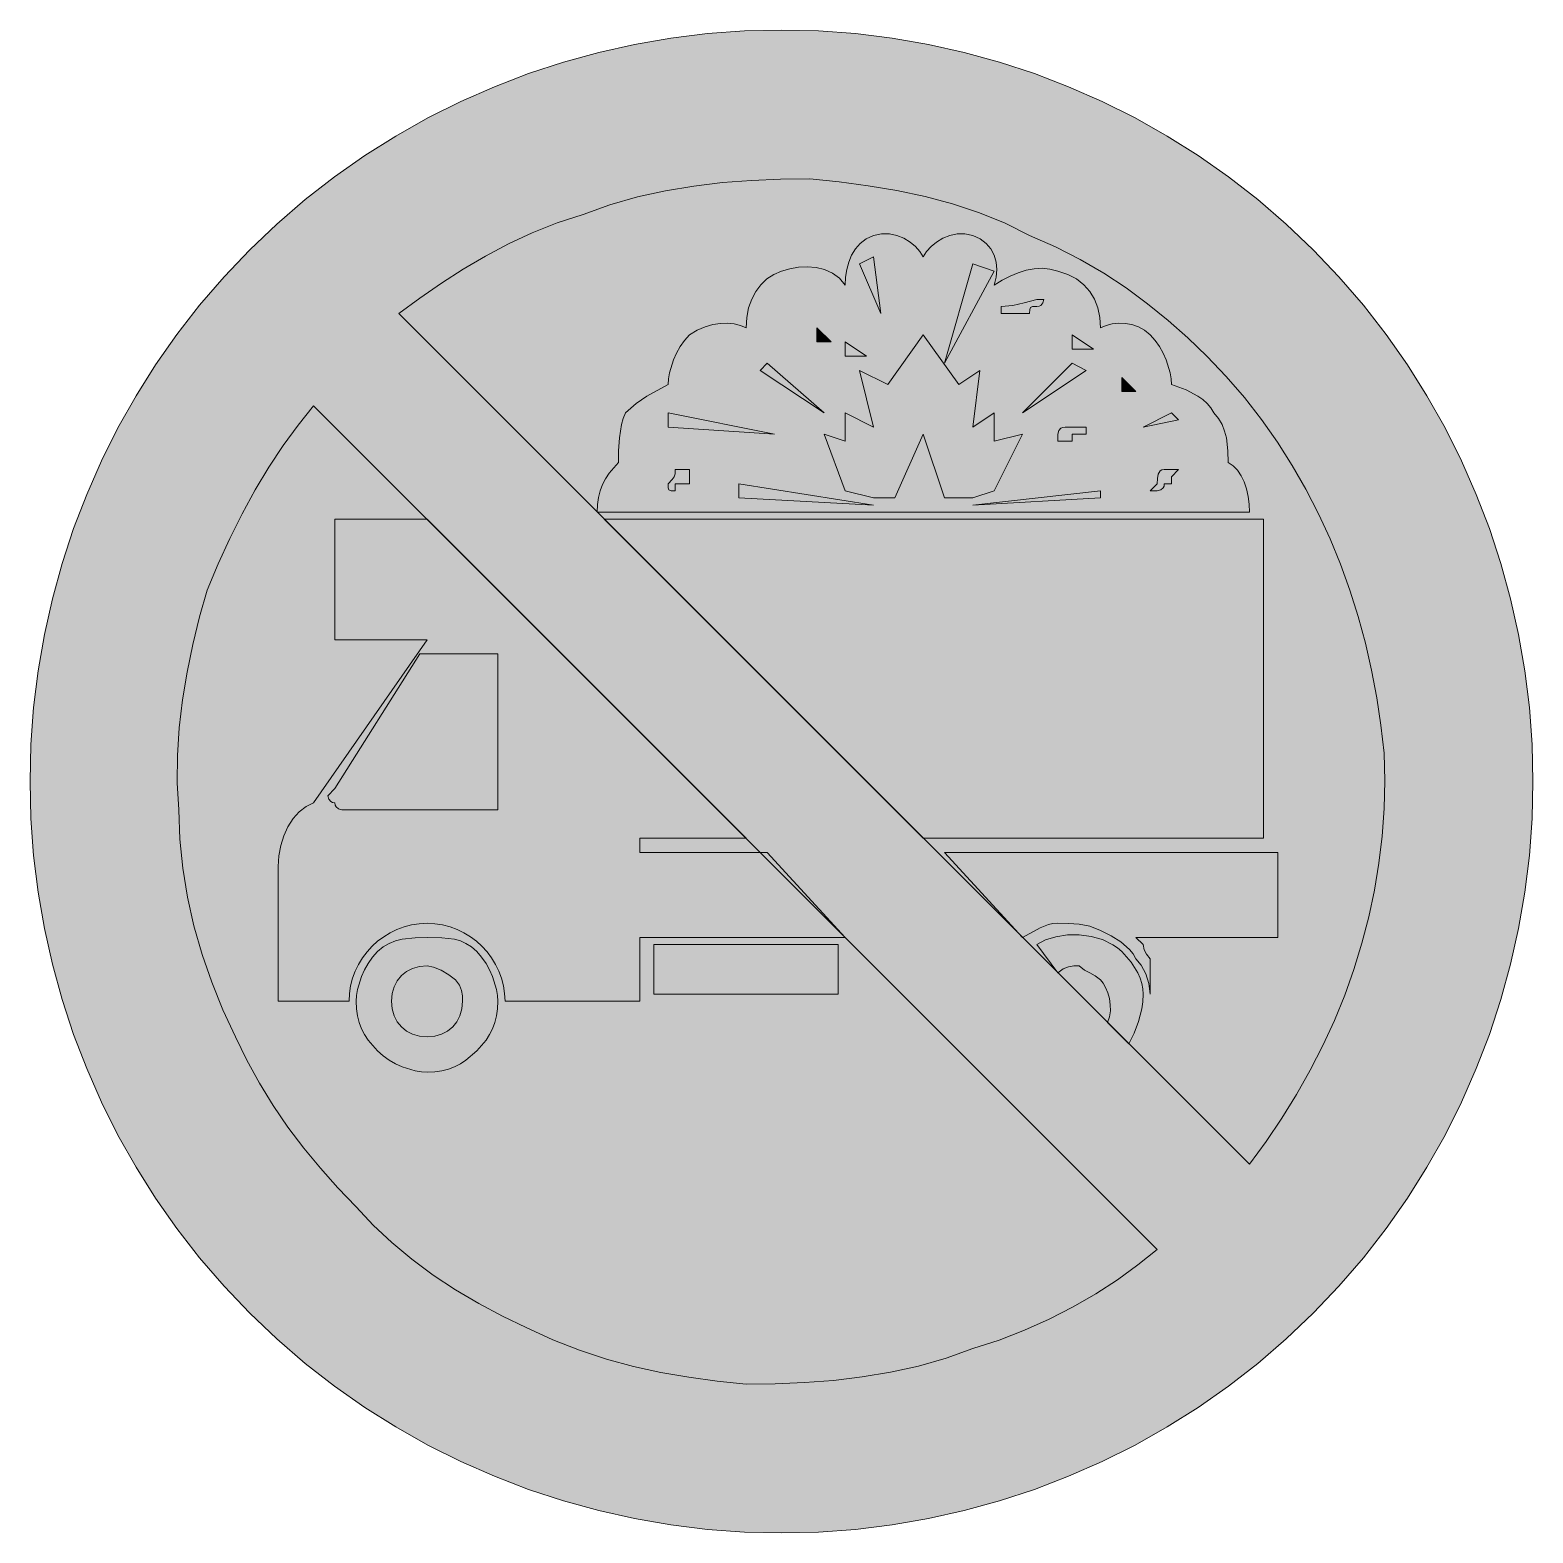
# Model space of a CAD drawing. Header units: metres. Extents: x 156 to 411, y 9 to 263.
import ezdxf

# ---------------------------------------------------------------- set-up
doc = ezdxf.new("R2010")
doc.units = ezdxf.units.M
for name, color, linetype, true_color in [('FILL_BLACK_000000', 7, 'Continuous', 0x000000), ('FILL_RED_FF0000', 7, 'Continuous', 0xff0000), ('FILL_WHITE_FFFFFF', 7, 'Continuous', 0xffffff), ('FILL_YELLOW_FFFF00', 7, 'Continuous', 0xffff00), ('STROKE_BLACK_000000', 7, 'Continuous', 0x000000)]:
    doc.layers.add(name, color=color, linetype=linetype, true_color=true_color)

msp = doc.modelspace()

# ---------------------------------------------------------------- hatches: boundary and pattern name
at = {"layer": 'FILL_BLACK_000000', "true_color": 0x000000}
h = msp.add_hatch(color=7, dxfattribs=at)
h.dxf.hatch_style = 1
h.paths.add_polyline_path([(300.27, 215.28), (296.67, 223.68), (299.07, 224.88), (300.27, 215.28)])
h = msp.add_hatch(color=7, dxfattribs=at)
h.dxf.hatch_style = 1
h.paths.add_polyline_path([(311.07, 206.88), (315.87, 223.68), (319.47, 222.48), (311.07, 206.88)])
h = msp.add_hatch(color=7, dxfattribs=at)
h.dxf.hatch_style = 1
h.paths.add_polyline_path([(322.62, 216.67), (324.57, 217.08), (326.67, 217.68), (327.87, 217.68), (327.72, 217.08), (327.36, 216.67), (327.07, 216.53), (326.67, 216.48), (325.98, 216.46), (325.62, 216.33), (325.49, 215.97), (325.47, 215.28), (324.27, 215.28), (323.07, 215.28), (321.87, 215.28), (320.67, 215.28), (320.67, 216.48), (322.62, 216.67)])
h = msp.add_hatch(color=7, dxfattribs=at)
h.dxf.hatch_style = 1
h.paths.add_polyline_path([(289.47, 212.88), (291.87, 210.48), (289.47, 210.48), (289.47, 212.88)])
h = msp.add_hatch(color=7, dxfattribs=at)
h.dxf.hatch_style = 1
h.paths.add_polyline_path([(319.47, 193.68), (324.27, 194.88), (319.47, 185.28), (315.87, 184.08), (311.07, 184.08), (307.47, 194.88), (302.67, 184.08), (299.07, 184.08), (294.27, 185.28), (290.67, 194.88), (294.27, 193.68), (294.27, 198.48), (299.07, 196.08), (296.67, 205.68), (301.47, 203.28), (307.47, 211.68), (313.47, 203.28), (317.07, 205.68), (315.87, 196.08), (319.47, 198.48), (319.47, 193.68)])
h = msp.add_hatch(color=7, dxfattribs=at)
h.dxf.hatch_style = 1
h.paths.add_polyline_path([(332.67, 211.68), (336.27, 209.28), (332.67, 209.28), (332.67, 211.68)])
h = msp.add_hatch(color=7, dxfattribs=at)
h.dxf.hatch_style = 1
h.paths.add_polyline_path([(294.27, 210.48), (297.87, 208.08), (294.27, 208.08), (294.27, 210.48)])
h = msp.add_hatch(color=7, dxfattribs=at)
h.dxf.hatch_style = 1
h.paths.add_polyline_path([(290.67, 198.48), (279.87, 205.68), (281.07, 206.88), (290.67, 198.48)])
h = msp.add_hatch(color=7, dxfattribs=at)
h.dxf.hatch_style = 1
h.paths.add_polyline_path([(332.67, 206.88), (335.07, 205.68), (324.27, 198.48), (332.67, 206.88)])
h = msp.add_hatch(color=7, dxfattribs=at)
h.dxf.hatch_style = 1
h.paths.add_polyline_path([(341.07, 204.48), (343.47, 202.08), (341.07, 202.08), (341.07, 204.48)])
h = msp.add_hatch(color=7, dxfattribs=at)
h.dxf.hatch_style = 1
h.paths.add_polyline_path([(264.27, 198.48), (282.27, 194.88), (264.27, 196.08), (264.27, 198.48)])
h = msp.add_hatch(color=7, dxfattribs=at)
h.dxf.hatch_style = 1
h.paths.add_polyline_path([(349.47, 198.48), (350.67, 197.28), (344.67, 196.08), (349.47, 198.48)])
h = msp.add_hatch(color=7, dxfattribs=at)
h.dxf.hatch_style = 1
h.paths.add_polyline_path([(335.07, 196.08), (335.07, 194.88), (333.87, 194.88), (332.67, 194.88), (332.67, 193.68), (331.47, 193.68), (330.27, 193.68), (330.27, 194.88), (330.42, 195.48), (330.78, 195.89), (331.07, 196.03), (331.47, 196.08), (333.87, 196.08), (335.07, 196.08)])
h = msp.add_hatch(color=7, dxfattribs=at)
h.dxf.hatch_style = 1
h.paths.add_polyline_path([(264.96, 187.19), (265.32, 187.68), (265.45, 188.17), (265.47, 188.88), (267.87, 188.88), (267.87, 187.68), (267.87, 186.48), (266.67, 186.48), (265.47, 186.48), (265.47, 185.28), (264.78, 185.3), (264.42, 185.43), (264.29, 185.79), (264.27, 186.48), (264.96, 187.19)])
h = msp.add_hatch(color=7, dxfattribs=at)
h.dxf.hatch_style = 1
h.paths.add_polyline_path([(347.09, 187.36), (347.22, 188.13), (347.58, 188.67), (347.87, 188.83), (348.27, 188.88), (349.47, 188.88), (350.67, 188.88), (349.47, 187.68), (349.47, 186.48), (348.27, 186.48), (348.22, 186.08), (348.08, 185.79), (347.67, 185.43), (347.07, 185.28), (345.87, 185.28), (347.07, 186.48), (347.09, 187.36)])
h = msp.add_hatch(color=7, dxfattribs=at)
h.dxf.hatch_style = 1
h.paths.add_polyline_path([(276.27, 186.48), (299.07, 182.88), (276.27, 184.08), (276.27, 186.48)])
h = msp.add_hatch(color=7, dxfattribs=at)
h.dxf.hatch_style = 1
h.paths.add_polyline_path([(337.47, 185.28), (337.47, 184.08), (315.87, 182.88), (337.47, 185.28)])
h = msp.add_hatch(color=7, dxfattribs=at)
h.dxf.hatch_style = 1
h.paths.add_polyline_path([(207.87, 160.08), (207.87, 180.48), (223.47, 180.48), (277.47, 126.48), (259.47, 126.48), (259.47, 124.08), (281.07, 124.08), (294.27, 109.68), (259.47, 109.68), (259.47, 98.88), (236.67, 98.88), (236.6, 100.21), (236.4, 101.51), (236.07, 102.77), (235.62, 103.98), (235.06, 105.13), (234.39, 106.22), (233.63, 107.24), (232.77, 108.18), (231.83, 109.04), (230.81, 109.8), (229.72, 110.47), (228.57, 111.03), (227.36, 111.48), (226.1, 111.81), (224.8, 112.01), (223.47, 112.08), (222.14, 112.01), (220.84, 111.81), (219.58, 111.48), (218.37, 111.03), (217.22, 110.47), (216.13, 109.8), (215.11, 109.04), (214.17, 108.18), (213.31, 107.24), (212.55, 106.22), (211.88, 105.13), (211.32, 103.98), (210.87, 102.77), (210.54, 101.51), (210.34, 100.21), (210.27, 98.88), (198.27, 98.88), (198.27, 121.68), (198.38, 123.47), (198.7, 125.22), (199.22, 126.89), (199.92, 128.43), (200.79, 129.8), (201.81, 130.96), (202.98, 131.87), (204.27, 132.48), (223.47, 160.08), (207.87, 160.08)])
h.paths.add_polyline_path([(207.87, 134.88), (206.67, 133.68), (206.82, 133.08), (207.18, 132.67), (207.47, 132.53), (207.87, 132.48), (207.92, 132.08), (208.06, 131.79), (208.47, 131.43), (209.07, 131.28), (235.47, 131.28), (235.47, 157.68), (222.27, 157.68), (207.87, 134.88)], flags=16)
h = msp.add_hatch(color=7, dxfattribs=at)
h.dxf.hatch_style = 1
h.paths.add_polyline_path([(365.07, 126.48), (307.47, 126.48), (253.47, 180.48), (365.07, 180.48), (365.07, 126.48)])
h = msp.add_hatch(color=7, dxfattribs=at)
h.dxf.hatch_style = 1
h.paths.add_polyline_path([(343.47, 109.68), (344.67, 108.48), (344.86, 107.6), (345.27, 106.83), (345.87, 106.08), (345.87, 100.08), (345.66, 101.86), (345.12, 103.53), (344.35, 104.97), (343.47, 106.08), (342.97, 106.93), (342.36, 107.67), (340.92, 108.93), (339.25, 109.96), (337.47, 110.88), (335.67, 111.57), (333.87, 111.93), (332.07, 112.06), (330.27, 112.08), (329.42, 112.03), (328.66, 111.87), (327.27, 111.33), (324.27, 109.68), (311.07, 124.08), (367.47, 124.08), (367.47, 109.68), (343.47, 109.68)])
h = msp.add_hatch(color=7, dxfattribs=at)
h.dxf.hatch_style = 1
h.paths.add_polyline_path([(235.25, 96.39), (234.96, 95.27), (234.57, 94.23), (234.06, 93.24), (233.45, 92.3), (231.87, 90.48), (230.05, 88.91), (229.11, 88.29), (228.12, 87.78), (227.08, 87.39), (225.96, 87.11), (224.77, 86.94), (223.47, 86.88), (222.52, 86.94), (221.48, 87.11), (219.27, 87.78), (218.15, 88.29), (217.06, 88.91), (216.02, 89.64), (215.07, 90.48), (213.5, 92.3), (212.88, 93.24), (212.37, 94.23), (211.98, 95.27), (211.7, 96.39), (211.53, 97.58), (211.47, 98.88), (211.53, 99.83), (211.7, 100.87), (212.37, 103.08), (212.88, 104.2), (213.5, 105.29), (214.23, 106.33), (215.07, 107.28), (216.02, 108.07), (217.06, 108.67), (218.15, 109.09), (219.27, 109.38), (221.48, 109.64), (223.47, 109.68), (225.96, 109.64), (228.12, 109.38), (229.11, 109.09), (230.05, 108.67), (230.97, 108.07), (231.87, 107.28), (232.71, 106.33), (233.45, 105.29), (234.06, 104.2), (234.57, 103.08), (235.25, 100.87), (235.41, 99.83), (235.47, 98.88), (235.41, 97.58), (235.25, 96.39)])
h.paths.add_polyline_path([(229.32, 100.68), (228.96, 101.58), (228.27, 102.48), (227.18, 103.36), (225.87, 104.13), (224.56, 104.67), (223.47, 104.88), (222.18, 104.77), (221.01, 104.45), (219.99, 103.93), (219.12, 103.23), (218.42, 102.36), (217.9, 101.34), (217.58, 100.17), (217.47, 98.88), (217.58, 97.59), (217.9, 96.42), (218.42, 95.4), (219.12, 94.53), (219.99, 93.83), (221.01, 93.31), (222.18, 92.99), (223.47, 92.88), (224.76, 92.99), (225.93, 93.31), (226.95, 93.83), (227.82, 94.53), (228.52, 95.4), (229.04, 96.42), (229.36, 97.59), (229.47, 98.88), (229.45, 99.78), (229.32, 100.68)], flags=16)
h = msp.add_hatch(color=7, dxfattribs=at)
h.dxf.hatch_style = 1
h.paths.add_polyline_path([(328.17, 109.27), (329.93, 109.81), (331.86, 110.1), (333.87, 110.13), (335.88, 109.87), (337.81, 109.32), (339.57, 108.46), (340.35, 107.91), (341.07, 107.28), (342.65, 105.48), (343.77, 103.68), (344.16, 102.78), (344.45, 101.88), (344.61, 100.98), (344.67, 100.08), (344.62, 98.78), (344.46, 97.59), (343.92, 95.43), (343.15, 93.5), (342.27, 91.68), (338.67, 95.28), (339.01, 96.23), (339.16, 97.25), (339.13, 98.3), (338.97, 99.33), (338.69, 100.31), (338.33, 101.19), (337.92, 101.92), (337.47, 102.48), (336.57, 103.19), (335.67, 103.68), (334.77, 104.17), (333.87, 104.88), (332.97, 104.86), (332.07, 104.73), (331.17, 104.37), (330.27, 103.68), (326.67, 108.48), (328.17, 109.27)])
h = msp.add_hatch(color=7, dxfattribs=at)
h.dxf.hatch_style = 1
h.paths.add_polyline_path([(261.87, 100.08), (261.87, 108.48), (293.07, 108.48), (293.07, 100.08), (261.87, 100.08)])
at = {"layer": 'FILL_RED_FF0000', "true_color": 0xff0000}
h = msp.add_hatch(color=7, dxfattribs=at)
h.dxf.hatch_style = 1
h.paths.add_polyline_path([(410.52, 129.8), (410.06, 123.55), (409.29, 117.35), (408.23, 111.22), (406.88, 105.15), (405.23, 99.17), (403.29, 93.27), (401.07, 87.48), (398.57, 81.8), (395.79, 76.24), (392.73, 70.82), (389.41, 65.54), (385.82, 60.42), (381.96, 55.46), (377.84, 50.68), (373.47, 46.08), (368.87, 41.71), (364.09, 37.59), (359.13, 33.73), (354.01, 30.14), (348.73, 26.82), (343.31, 23.76), (337.75, 20.98), (332.07, 18.48), (326.28, 16.26), (320.38, 14.32), (314.4, 12.67), (308.33, 11.32), (302.2, 10.26), (296, 9.49), (289.75, 9.03), (283.47, 8.88), (277.19, 9.03), (270.94, 9.49), (264.74, 10.26), (258.61, 11.32), (252.54, 12.67), (246.56, 14.32), (240.66, 16.26), (234.87, 18.48), (229.19, 20.98), (223.63, 23.76), (218.21, 26.82), (212.93, 30.14), (207.81, 33.73), (202.85, 37.59), (198.07, 41.71), (193.47, 46.08), (189.1, 50.68), (184.98, 55.46), (181.12, 60.42), (177.53, 65.54), (174.21, 70.82), (171.15, 76.24), (168.37, 81.8), (165.87, 87.48), (163.65, 93.27), (161.71, 99.17), (160.06, 105.15), (158.71, 111.22), (157.65, 117.35), (156.88, 123.55), (156.42, 129.8), (156.27, 136.08), (156.42, 142.36), (156.88, 148.61), (157.65, 154.81), (158.71, 160.94), (160.06, 167.01), (161.71, 172.99), (163.65, 178.89), (165.87, 184.68), (168.37, 190.36), (171.15, 195.92), (174.21, 201.34), (177.53, 206.62), (181.12, 211.74), (184.98, 216.7), (189.1, 221.48), (193.47, 226.08), (198.07, 230.45), (202.85, 234.57), (207.81, 238.43), (212.93, 242.02), (218.21, 245.34), (223.63, 248.4), (229.19, 251.18), (234.87, 253.68), (240.66, 255.9), (246.56, 257.84), (252.54, 259.49), (258.61, 260.84), (264.74, 261.9), (270.94, 262.67), (277.19, 263.13), (283.47, 263.28), (289.75, 263.13), (296, 262.67), (302.2, 261.9), (308.33, 260.84), (314.4, 259.49), (320.38, 257.84), (326.28, 255.9), (332.07, 253.68), (337.75, 251.18), (343.31, 248.4), (348.73, 245.34), (354.01, 242.02), (359.13, 238.43), (364.09, 234.57), (368.87, 230.45), (373.47, 226.08), (377.84, 221.48), (381.96, 216.7), (385.82, 211.74), (389.41, 206.62), (392.73, 201.34), (395.79, 195.92), (398.57, 190.36), (401.07, 184.68), (403.29, 178.89), (405.23, 172.99), (406.88, 167.01), (408.23, 160.94), (409.29, 154.81), (410.06, 148.61), (410.52, 142.36), (410.67, 136.08), (410.52, 129.8)])
at = {"layer": 'FILL_WHITE_FFFFFF', "true_color": 0xffffff}
h = msp.add_hatch(color=7, dxfattribs=at)
h.dxf.hatch_style = 1
h.paths.add_polyline_path([(218.67, 215.28), (222.27, 217.92), (225.91, 220.44), (229.6, 222.81), (233.37, 225.03), (237.26, 227.08), (241.28, 228.95), (245.48, 230.62), (249.87, 232.08), (254.42, 233.72), (259.08, 235.04), (263.81, 236.09), (268.62, 236.88), (273.48, 237.45), (278.39, 237.82), (283.32, 238.02), (288.27, 238.08), (293.22, 237.57), (298.13, 236.92), (302.99, 236.1), (307.77, 235.08), (312.43, 233.84), (316.96, 232.34), (321.31, 230.57), (325.47, 228.48), (329.86, 226.57), (334.04, 224.45), (338.02, 222.13), (341.82, 219.63), (345.45, 216.96), (348.93, 214.14), (352.26, 211.17), (355.47, 208.08), (358.75, 204.64), (361.83, 201.06), (364.72, 197.35), (367.41, 193.53), (369.92, 189.59), (372.24, 185.55), (374.37, 181.41), (376.32, 177.18), (378.09, 172.86), (379.67, 168.47), (381.07, 164.01), (382.3, 159.48), (383.35, 154.9), (384.23, 150.26), (384.94, 145.59), (385.47, 140.88), (385.58, 136.17), (385.47, 131.49), (385.15, 126.85), (384.61, 122.24), (383.86, 117.68), (382.9, 113.16), (381.73, 108.7), (380.37, 104.28), (378.81, 99.92), (377.06, 95.62), (375.11, 91.39), (372.98, 87.22), (370.67, 83.12), (368.18, 79.09), (365.51, 75.15), (362.67, 71.28), (218.67, 215.28)])
h = msp.add_hatch(color=7, dxfattribs=at)
h.dxf.hatch_style = 1
h.paths.add_polyline_path([(343.81, 54.24), (340.34, 51.72), (336.67, 49.35), (332.82, 47.13), (328.8, 45.08), (324.63, 43.21), (320.31, 41.54), (315.87, 40.08), (311.32, 38.44), (306.66, 37.12), (301.93, 36.07), (297.12, 35.28), (292.26, 34.71), (287.35, 34.34), (282.42, 34.14), (277.47, 34.08), (272.57, 34.59), (267.78, 35.24), (263.06, 36.06), (258.42, 37.08), (253.83, 38.32), (249.29, 39.82), (244.77, 41.59), (240.27, 43.68), (236.23, 45.59), (232.23, 47.71), (228.31, 50.03), (224.52, 52.53), (220.9, 55.2), (217.49, 58.02), (214.33, 60.99), (211.47, 64.08), (208.38, 67.29), (205.41, 70.61), (202.59, 74.04), (199.92, 77.58), (197.42, 81.24), (195.1, 85.01), (192.98, 88.89), (191.07, 92.88), (188.93, 97.43), (187.04, 102.09), (185.4, 106.82), (184.02, 111.63), (182.93, 116.49), (182.13, 121.4), (181.64, 126.33), (181.47, 131.28), (181.18, 135.83), (181.21, 140.47), (181.51, 145.16), (182.07, 149.88), (182.85, 154.6), (183.83, 159.29), (184.98, 163.93), (186.27, 168.48), (188.13, 172.92), (190.1, 177.24), (192.18, 181.41), (194.37, 185.43), (196.68, 189.28), (199.1, 192.95), (201.63, 196.42), (204.27, 199.68), (347.07, 56.88), (343.81, 54.24)])
at = {"layer": 'FILL_YELLOW_FFFF00', "true_color": 0xffff00}
h = msp.add_hatch(color=7, dxfattribs=at)
h.dxf.hatch_style = 1
h.paths.add_polyline_path([(359.91, 189.52), (360.65, 188.77), (361.26, 187.84), (361.77, 186.78), (362.16, 185.6), (362.45, 184.34), (362.61, 183.03), (362.67, 181.68), (252.27, 181.68), (252.33, 182.98), (252.5, 184.17), (252.78, 185.29), (253.17, 186.33), (253.68, 187.32), (254.3, 188.26), (255.87, 190.08), (255.89, 192.07), (256.02, 194.28), (256.38, 196.49), (256.67, 197.53), (257.07, 198.48), (258.87, 200.07), (260.67, 201.33), (264.27, 203.28), (264.33, 204.23), (264.5, 205.27), (265.17, 207.48), (265.68, 208.6), (266.3, 209.69), (267.03, 210.73), (267.87, 211.68), (269.22, 212.47), (270.55, 213.05), (271.86, 213.43), (273.12, 213.63), (274.33, 213.66), (275.46, 213.54), (276.52, 213.27), (277.47, 212.88), (277.58, 214.62), (277.9, 216.24), (278.42, 217.71), (279.12, 219.03), (279.99, 220.18), (281.01, 221.15), (282.18, 221.92), (283.47, 222.48), (284.87, 222.87), (286.34, 223.12), (287.84, 223.2), (289.32, 223.08), (290.75, 222.74), (292.08, 222.14), (293.26, 221.27), (294.27, 220.08), (294.33, 221.43), (294.51, 222.74), (294.84, 224), (295.32, 225.18), (295.97, 226.24), (296.8, 227.17), (297.83, 227.92), (299.07, 228.48), (300.42, 228.77), (301.73, 228.76), (302.99, 228.5), (304.17, 228.03), (305.23, 227.39), (306.16, 226.62), (306.91, 225.77), (307.47, 224.88), (308.03, 225.77), (308.78, 226.62), (309.71, 227.39), (310.77, 228.03), (311.95, 228.5), (313.21, 228.76), (314.52, 228.77), (315.87, 228.48), (317.11, 227.92), (318.12, 227.17), (318.91, 226.24), (319.47, 225.18), (319.81, 224), (319.92, 222.74), (319.81, 221.43), (319.47, 220.08), (320.82, 220.92), (322.17, 221.64), (323.52, 222.21), (324.87, 222.63), (326.22, 222.88), (327.57, 222.95), (328.92, 222.82), (330.27, 222.48), (331.96, 221.92), (333.42, 221.15), (334.66, 220.18), (335.67, 219.03), (336.46, 217.71), (337.02, 216.24), (337.36, 214.62), (337.47, 212.88), (338.42, 213.27), (339.46, 213.54), (340.55, 213.66), (341.67, 213.63), (342.79, 213.43), (343.88, 213.05), (344.92, 212.47), (345.87, 211.68), (346.71, 210.73), (347.45, 209.69), (348.06, 208.6), (348.57, 207.48), (349.25, 205.27), (349.41, 204.23), (349.47, 203.28), (351.95, 202.36), (353.97, 201.33), (354.81, 200.74), (355.55, 200.07), (356.16, 199.33), (356.67, 198.48), (357.46, 197.53), (358.06, 196.49), (358.48, 195.4), (358.77, 194.28), (359.03, 192.07), (359.07, 190.08), (359.91, 189.52)])

# ---------------------------------------------------------------- linework, layer by layer
at = {"layer": 'FILL_BLACK_000000', "lineweight": 0, "true_color": 0x000000}
for points in [[(300.27, 215.28), (296.67, 223.68), (299.07, 224.88)], [(311.07, 206.88), (315.87, 223.68), (319.47, 222.48)], [(322.62, 216.67), (324.57, 217.08), (326.67, 217.68), (327.87, 217.68), (327.72, 217.08), (327.36, 216.67), (327.07, 216.53), (326.67, 216.48), (325.98, 216.46), (325.62, 216.33), (325.49, 215.97), (325.47, 215.28), (324.27, 215.28), (323.07, 215.28), (321.87, 215.28), (320.67, 215.28), (320.67, 216.48)], [(289.47, 212.88), (291.87, 210.48), (289.47, 210.48)], [(319.47, 193.68), (324.27, 194.88), (319.47, 185.28), (315.87, 184.08), (311.07, 184.08), (307.47, 194.88), (302.67, 184.08), (299.07, 184.08), (294.27, 185.28), (290.67, 194.88), (294.27, 193.68), (294.27, 198.48), (299.07, 196.08), (296.67, 205.68), (301.47, 203.28), (307.47, 211.68), (313.47, 203.28), (317.07, 205.68), (315.87, 196.08), (319.47, 198.48)], [(332.67, 211.68), (336.27, 209.28), (332.67, 209.28)], [(294.27, 210.48), (297.87, 208.08), (294.27, 208.08)], [(290.67, 198.48), (279.87, 205.68), (281.07, 206.88)], [(332.67, 206.88), (335.07, 205.68), (324.27, 198.48)], [(341.07, 204.48), (343.47, 202.08), (341.07, 202.08)], [(264.27, 198.48), (282.27, 194.88), (264.27, 196.08)], [(349.47, 198.48), (350.67, 197.28), (344.67, 196.08)], [(335.07, 196.08), (335.07, 194.88), (333.87, 194.88), (332.67, 194.88), (332.67, 193.68), (331.47, 193.68), (330.27, 193.68), (330.27, 194.88), (330.42, 195.48), (330.78, 195.89), (331.07, 196.03), (331.47, 196.08), (333.87, 196.08)], [(264.96, 187.19), (265.32, 187.68), (265.45, 188.17), (265.47, 188.88), (267.87, 188.88), (267.87, 187.68), (267.87, 186.48), (266.67, 186.48), (265.47, 186.48), (265.47, 185.28), (264.78, 185.3), (264.42, 185.43), (264.29, 185.79), (264.27, 186.48)], [(347.09, 187.36), (347.22, 188.13), (347.58, 188.67), (347.87, 188.83), (348.27, 188.88), (349.47, 188.88), (350.67, 188.88), (349.47, 187.68), (349.47, 186.48), (348.27, 186.48), (348.22, 186.08), (348.08, 185.79), (347.67, 185.43), (347.07, 185.28), (345.87, 185.28), (347.07, 186.48)], [(276.27, 186.48), (299.07, 182.88), (276.27, 184.08)], [(337.47, 185.28), (337.47, 184.08), (315.87, 182.88)], [(207.87, 160.08), (207.87, 180.48), (223.47, 180.48), (277.47, 126.48), (259.47, 126.48), (259.47, 124.08), (281.07, 124.08), (294.27, 109.68), (259.47, 109.68), (259.47, 98.88), (236.67, 98.88), (236.6, 100.21), (236.4, 101.51), (236.07, 102.77), (235.62, 103.98), (235.06, 105.13), (234.39, 106.22), (233.63, 107.24), (232.77, 108.18), (231.83, 109.04), (230.81, 109.8), (229.72, 110.47), (228.57, 111.03), (227.36, 111.48), (226.1, 111.81), (224.8, 112.01), (223.47, 112.08), (222.14, 112.01), (220.84, 111.81), (219.58, 111.48), (218.37, 111.03), (217.22, 110.47), (216.13, 109.8), (215.11, 109.04), (214.17, 108.18), (213.31, 107.24), (212.55, 106.22), (211.88, 105.13), (211.32, 103.98), (210.87, 102.77), (210.54, 101.51), (210.34, 100.21), (210.27, 98.88), (198.27, 98.88), (198.27, 121.68), (198.38, 123.47), (198.7, 125.22), (199.22, 126.89), (199.92, 128.43), (200.79, 129.8), (201.81, 130.96), (202.98, 131.87), (204.27, 132.48), (223.47, 160.08)], [(365.07, 126.48), (307.47, 126.48), (253.47, 180.48), (365.07, 180.48)], [(207.87, 134.88), (206.67, 133.68), (206.82, 133.08), (207.18, 132.67), (207.47, 132.53), (207.87, 132.48), (207.92, 132.08), (208.06, 131.79), (208.47, 131.43), (209.07, 131.28), (235.47, 131.28), (235.47, 157.68), (222.27, 157.68)], [(343.47, 109.68), (344.67, 108.48), (344.86, 107.6), (345.27, 106.83), (345.87, 106.08), (345.87, 100.08), (345.66, 101.86), (345.12, 103.53), (344.35, 104.97), (343.47, 106.08), (342.97, 106.93), (342.36, 107.67), (340.92, 108.93), (339.25, 109.96), (337.47, 110.88), (335.67, 111.57), (333.87, 111.93), (332.07, 112.06), (330.27, 112.08), (329.42, 112.03), (328.66, 111.87), (327.27, 111.33), (324.27, 109.68), (311.07, 124.08), (367.47, 124.08), (367.47, 109.68)], [(235.25, 96.39), (234.96, 95.27), (234.57, 94.23), (234.06, 93.24), (233.45, 92.3), (231.87, 90.48), (230.05, 88.91), (229.11, 88.29), (228.12, 87.78), (227.08, 87.39), (225.96, 87.11), (224.77, 86.94), (223.47, 86.88), (222.52, 86.94), (221.48, 87.11), (219.27, 87.78), (218.15, 88.29), (217.06, 88.91), (216.02, 89.64), (215.07, 90.48), (213.5, 92.3), (212.88, 93.24), (212.37, 94.23), (211.98, 95.27), (211.7, 96.39), (211.53, 97.58), (211.47, 98.88), (211.53, 99.83), (211.7, 100.87), (212.37, 103.08), (212.88, 104.2), (213.5, 105.29), (214.23, 106.33), (215.07, 107.28), (216.02, 108.07), (217.06, 108.67), (218.15, 109.09), (219.27, 109.38), (221.48, 109.64), (223.47, 109.68), (225.96, 109.64), (228.12, 109.38), (229.11, 109.09), (230.05, 108.67), (230.97, 108.07), (231.87, 107.28), (232.71, 106.33), (233.45, 105.29), (234.06, 104.2), (234.57, 103.08), (235.25, 100.87), (235.41, 99.83), (235.47, 98.88), (235.41, 97.58)], [(328.17, 109.27), (329.93, 109.81), (331.86, 110.1), (333.87, 110.13), (335.88, 109.87), (337.81, 109.32), (339.57, 108.46), (340.35, 107.91), (341.07, 107.28), (342.65, 105.48), (343.77, 103.68), (344.16, 102.78), (344.45, 101.88), (344.61, 100.98), (344.67, 100.08), (344.62, 98.78), (344.46, 97.59), (343.92, 95.43), (343.15, 93.5), (342.27, 91.68), (338.67, 95.28), (339.01, 96.23), (339.16, 97.25), (339.13, 98.3), (338.97, 99.33), (338.69, 100.31), (338.33, 101.19), (337.92, 101.92), (337.47, 102.48), (336.57, 103.19), (335.67, 103.68), (334.77, 104.17), (333.87, 104.88), (332.97, 104.86), (332.07, 104.73), (331.17, 104.37), (330.27, 103.68), (326.67, 108.48)], [(261.87, 100.08), (261.87, 108.48), (293.07, 108.48), (293.07, 100.08)], [(229.32, 100.68), (228.96, 101.58), (228.27, 102.48), (227.18, 103.36), (225.87, 104.13), (224.56, 104.67), (223.47, 104.88), (222.18, 104.77), (221.01, 104.45), (219.99, 103.93), (219.12, 103.23), (218.42, 102.36), (217.9, 101.34), (217.58, 100.17), (217.47, 98.88), (217.58, 97.59), (217.9, 96.42), (218.42, 95.4), (219.12, 94.53), (219.99, 93.83), (221.01, 93.31), (222.18, 92.99), (223.47, 92.88), (224.76, 92.99), (225.93, 93.31), (226.95, 93.83), (227.82, 94.53), (228.52, 95.4), (229.04, 96.42), (229.36, 97.59), (229.47, 98.88), (229.45, 99.78)]]:
    msp.add_lwpolyline(points, close=True, dxfattribs=at)
at = {"layer": 'FILL_RED_FF0000', "lineweight": 0, "true_color": 0xff0000}
msp.add_lwpolyline([(410.52, 129.8), (410.06, 123.55), (409.29, 117.35), (408.23, 111.22), (406.88, 105.15), (405.23, 99.17), (403.29, 93.27), (401.07, 87.48), (398.57, 81.8), (395.79, 76.24), (392.73, 70.82), (389.41, 65.54), (385.82, 60.42), (381.96, 55.46), (377.84, 50.68), (373.47, 46.08), (368.87, 41.71), (364.09, 37.59), (359.13, 33.73), (354.01, 30.14), (348.73, 26.82), (343.31, 23.76), (337.75, 20.98), (332.07, 18.48), (326.28, 16.26), (320.38, 14.32), (314.4, 12.67), (308.33, 11.32), (302.2, 10.26), (296, 9.49), (289.75, 9.03), (283.47, 8.88), (277.19, 9.03), (270.94, 9.49), (264.74, 10.26), (258.61, 11.32), (252.54, 12.67), (246.56, 14.32), (240.66, 16.26), (234.87, 18.48), (229.19, 20.98), (223.63, 23.76), (218.21, 26.82), (212.93, 30.14), (207.81, 33.73), (202.85, 37.59), (198.07, 41.71), (193.47, 46.08), (189.1, 50.68), (184.98, 55.46), (181.12, 60.42), (177.53, 65.54), (174.21, 70.82), (171.15, 76.24), (168.37, 81.8), (165.87, 87.48), (163.65, 93.27), (161.71, 99.17), (160.06, 105.15), (158.71, 111.22), (157.65, 117.35), (156.88, 123.55), (156.42, 129.8), (156.27, 136.08), (156.42, 142.36), (156.88, 148.61), (157.65, 154.81), (158.71, 160.94), (160.06, 167.01), (161.71, 172.99), (163.65, 178.89), (165.87, 184.68), (168.37, 190.36), (171.15, 195.92), (174.21, 201.34), (177.53, 206.62), (181.12, 211.74), (184.98, 216.7), (189.1, 221.48), (193.47, 226.08), (198.07, 230.45), (202.85, 234.57), (207.81, 238.43), (212.93, 242.02), (218.21, 245.34), (223.63, 248.4), (229.19, 251.18), (234.87, 253.68), (240.66, 255.9), (246.56, 257.84), (252.54, 259.49), (258.61, 260.84), (264.74, 261.9), (270.94, 262.67), (277.19, 263.13), (283.47, 263.28), (289.75, 263.13), (296, 262.67), (302.2, 261.9), (308.33, 260.84), (314.4, 259.49), (320.38, 257.84), (326.28, 255.9), (332.07, 253.68), (337.75, 251.18), (343.31, 248.4), (348.73, 245.34), (354.01, 242.02), (359.13, 238.43), (364.09, 234.57), (368.87, 230.45), (373.47, 226.08), (377.84, 221.48), (381.96, 216.7), (385.82, 211.74), (389.41, 206.62), (392.73, 201.34), (395.79, 195.92), (398.57, 190.36), (401.07, 184.68), (403.29, 178.89), (405.23, 172.99), (406.88, 167.01), (408.23, 160.94), (409.29, 154.81), (410.06, 148.61), (410.52, 142.36), (410.67, 136.08)], close=True, dxfattribs=at)
at = {"layer": 'FILL_WHITE_FFFFFF', "lineweight": 0, "true_color": 0xff0000}
for points in [[(218.67, 215.28), (222.27, 217.92), (225.91, 220.44), (229.6, 222.81), (233.37, 225.03), (237.26, 227.08), (241.28, 228.95), (245.48, 230.62), (249.87, 232.08), (254.42, 233.72), (259.08, 235.04), (263.81, 236.09), (268.62, 236.88), (273.48, 237.45), (278.39, 237.82), (283.32, 238.02), (288.27, 238.08), (293.22, 237.57), (298.13, 236.92), (302.99, 236.1), (307.77, 235.08), (312.43, 233.84), (316.96, 232.34), (321.31, 230.57), (325.47, 228.48), (329.86, 226.57), (334.04, 224.45), (338.02, 222.13), (341.82, 219.63), (345.45, 216.96), (348.93, 214.14), (352.26, 211.17), (355.47, 208.08), (358.75, 204.64), (361.83, 201.06), (364.72, 197.35), (367.41, 193.53), (369.92, 189.59), (372.24, 185.55), (374.37, 181.41), (376.32, 177.18), (378.09, 172.86), (379.67, 168.47), (381.07, 164.01), (382.3, 159.48), (383.35, 154.9), (384.23, 150.26), (384.94, 145.59), (385.47, 140.88), (385.58, 136.17), (385.47, 131.49), (385.15, 126.85), (384.61, 122.24), (383.86, 117.68), (382.9, 113.16), (381.73, 108.7), (380.37, 104.28), (378.81, 99.92), (377.06, 95.62), (375.11, 91.39), (372.98, 87.22), (370.67, 83.12), (368.18, 79.09), (365.51, 75.15), (362.67, 71.28)], [(343.81, 54.24), (340.34, 51.72), (336.67, 49.35), (332.82, 47.13), (328.8, 45.08), (324.63, 43.21), (320.31, 41.54), (315.87, 40.08), (311.32, 38.44), (306.66, 37.12), (301.93, 36.07), (297.12, 35.28), (292.26, 34.71), (287.35, 34.34), (282.42, 34.14), (277.47, 34.08), (272.57, 34.59), (267.78, 35.24), (263.06, 36.06), (258.42, 37.08), (253.83, 38.32), (249.29, 39.82), (244.77, 41.59), (240.27, 43.68), (236.23, 45.59), (232.23, 47.71), (228.31, 50.03), (224.52, 52.53), (220.9, 55.2), (217.49, 58.02), (214.33, 60.99), (211.47, 64.08), (208.38, 67.29), (205.41, 70.61), (202.59, 74.04), (199.92, 77.58), (197.42, 81.24), (195.1, 85.01), (192.98, 88.89), (191.07, 92.88), (188.93, 97.43), (187.04, 102.09), (185.4, 106.82), (184.02, 111.63), (182.93, 116.49), (182.13, 121.4), (181.64, 126.33), (181.47, 131.28), (181.18, 135.83), (181.21, 140.47), (181.51, 145.16), (182.07, 149.88), (182.85, 154.6), (183.83, 159.29), (184.98, 163.93), (186.27, 168.48), (188.13, 172.92), (190.1, 177.24), (192.18, 181.41), (194.37, 185.43), (196.68, 189.28), (199.1, 192.95), (201.63, 196.42), (204.27, 199.68), (347.07, 56.88)]]:
    msp.add_lwpolyline(points, close=True, dxfattribs=at)
at = {"layer": 'FILL_YELLOW_FFFF00', "lineweight": 0, "true_color": 0xffff00}
msp.add_lwpolyline([(359.91, 189.52), (360.65, 188.77), (361.26, 187.84), (361.77, 186.78), (362.16, 185.6), (362.45, 184.34), (362.61, 183.03), (362.67, 181.68), (252.27, 181.68), (252.33, 182.98), (252.5, 184.17), (252.78, 185.29), (253.17, 186.33), (253.68, 187.32), (254.3, 188.26), (255.87, 190.08), (255.89, 192.07), (256.02, 194.28), (256.38, 196.49), (256.67, 197.53), (257.07, 198.48), (258.87, 200.07), (260.67, 201.33), (264.27, 203.28), (264.33, 204.23), (264.5, 205.27), (265.17, 207.48), (265.68, 208.6), (266.3, 209.69), (267.03, 210.73), (267.87, 211.68), (269.22, 212.47), (270.55, 213.05), (271.86, 213.43), (273.12, 213.63), (274.33, 213.66), (275.46, 213.54), (276.52, 213.27), (277.47, 212.88), (277.58, 214.62), (277.9, 216.24), (278.42, 217.71), (279.12, 219.03), (279.99, 220.18), (281.01, 221.15), (282.18, 221.92), (283.47, 222.48), (284.87, 222.87), (286.34, 223.12), (287.84, 223.2), (289.32, 223.08), (290.75, 222.74), (292.08, 222.14), (293.26, 221.27), (294.27, 220.08), (294.33, 221.43), (294.51, 222.74), (294.84, 224), (295.32, 225.18), (295.97, 226.24), (296.8, 227.17), (297.83, 227.92), (299.07, 228.48), (300.42, 228.77), (301.73, 228.76), (302.99, 228.5), (304.17, 228.03), (305.23, 227.39), (306.16, 226.62), (306.91, 225.77), (307.47, 224.88), (308.03, 225.77), (308.78, 226.62), (309.71, 227.39), (310.77, 228.03), (311.95, 228.5), (313.21, 228.76), (314.52, 228.77), (315.87, 228.48), (317.11, 227.92), (318.12, 227.17), (318.91, 226.24), (319.47, 225.18), (319.81, 224), (319.92, 222.74), (319.81, 221.43), (319.47, 220.08), (320.82, 220.92), (322.17, 221.64), (323.52, 222.21), (324.87, 222.63), (326.22, 222.88), (327.57, 222.95), (328.92, 222.82), (330.27, 222.48), (331.96, 221.92), (333.42, 221.15), (334.66, 220.18), (335.67, 219.03), (336.46, 217.71), (337.02, 216.24), (337.36, 214.62), (337.47, 212.88), (338.42, 213.27), (339.46, 213.54), (340.55, 213.66), (341.67, 213.63), (342.79, 213.43), (343.88, 213.05), (344.92, 212.47), (345.87, 211.68), (346.71, 210.73), (347.45, 209.69), (348.06, 208.6), (348.57, 207.48), (349.25, 205.27), (349.41, 204.23), (349.47, 203.28), (351.95, 202.36), (353.97, 201.33), (354.81, 200.74), (355.55, 200.07), (356.16, 199.33), (356.67, 198.48), (357.46, 197.53), (358.06, 196.49), (358.48, 195.4), (358.77, 194.28), (359.03, 192.07), (359.07, 190.08)], close=True, dxfattribs=at)
at = {"layer": 'STROKE_BLACK_000000', "lineweight": 0, "true_color": 0x000000}
msp.add_lwpolyline([(209.27, 136.72), (209.27, 136.72)], dxfattribs=at)

doc.saveas('drawing.dxf')
